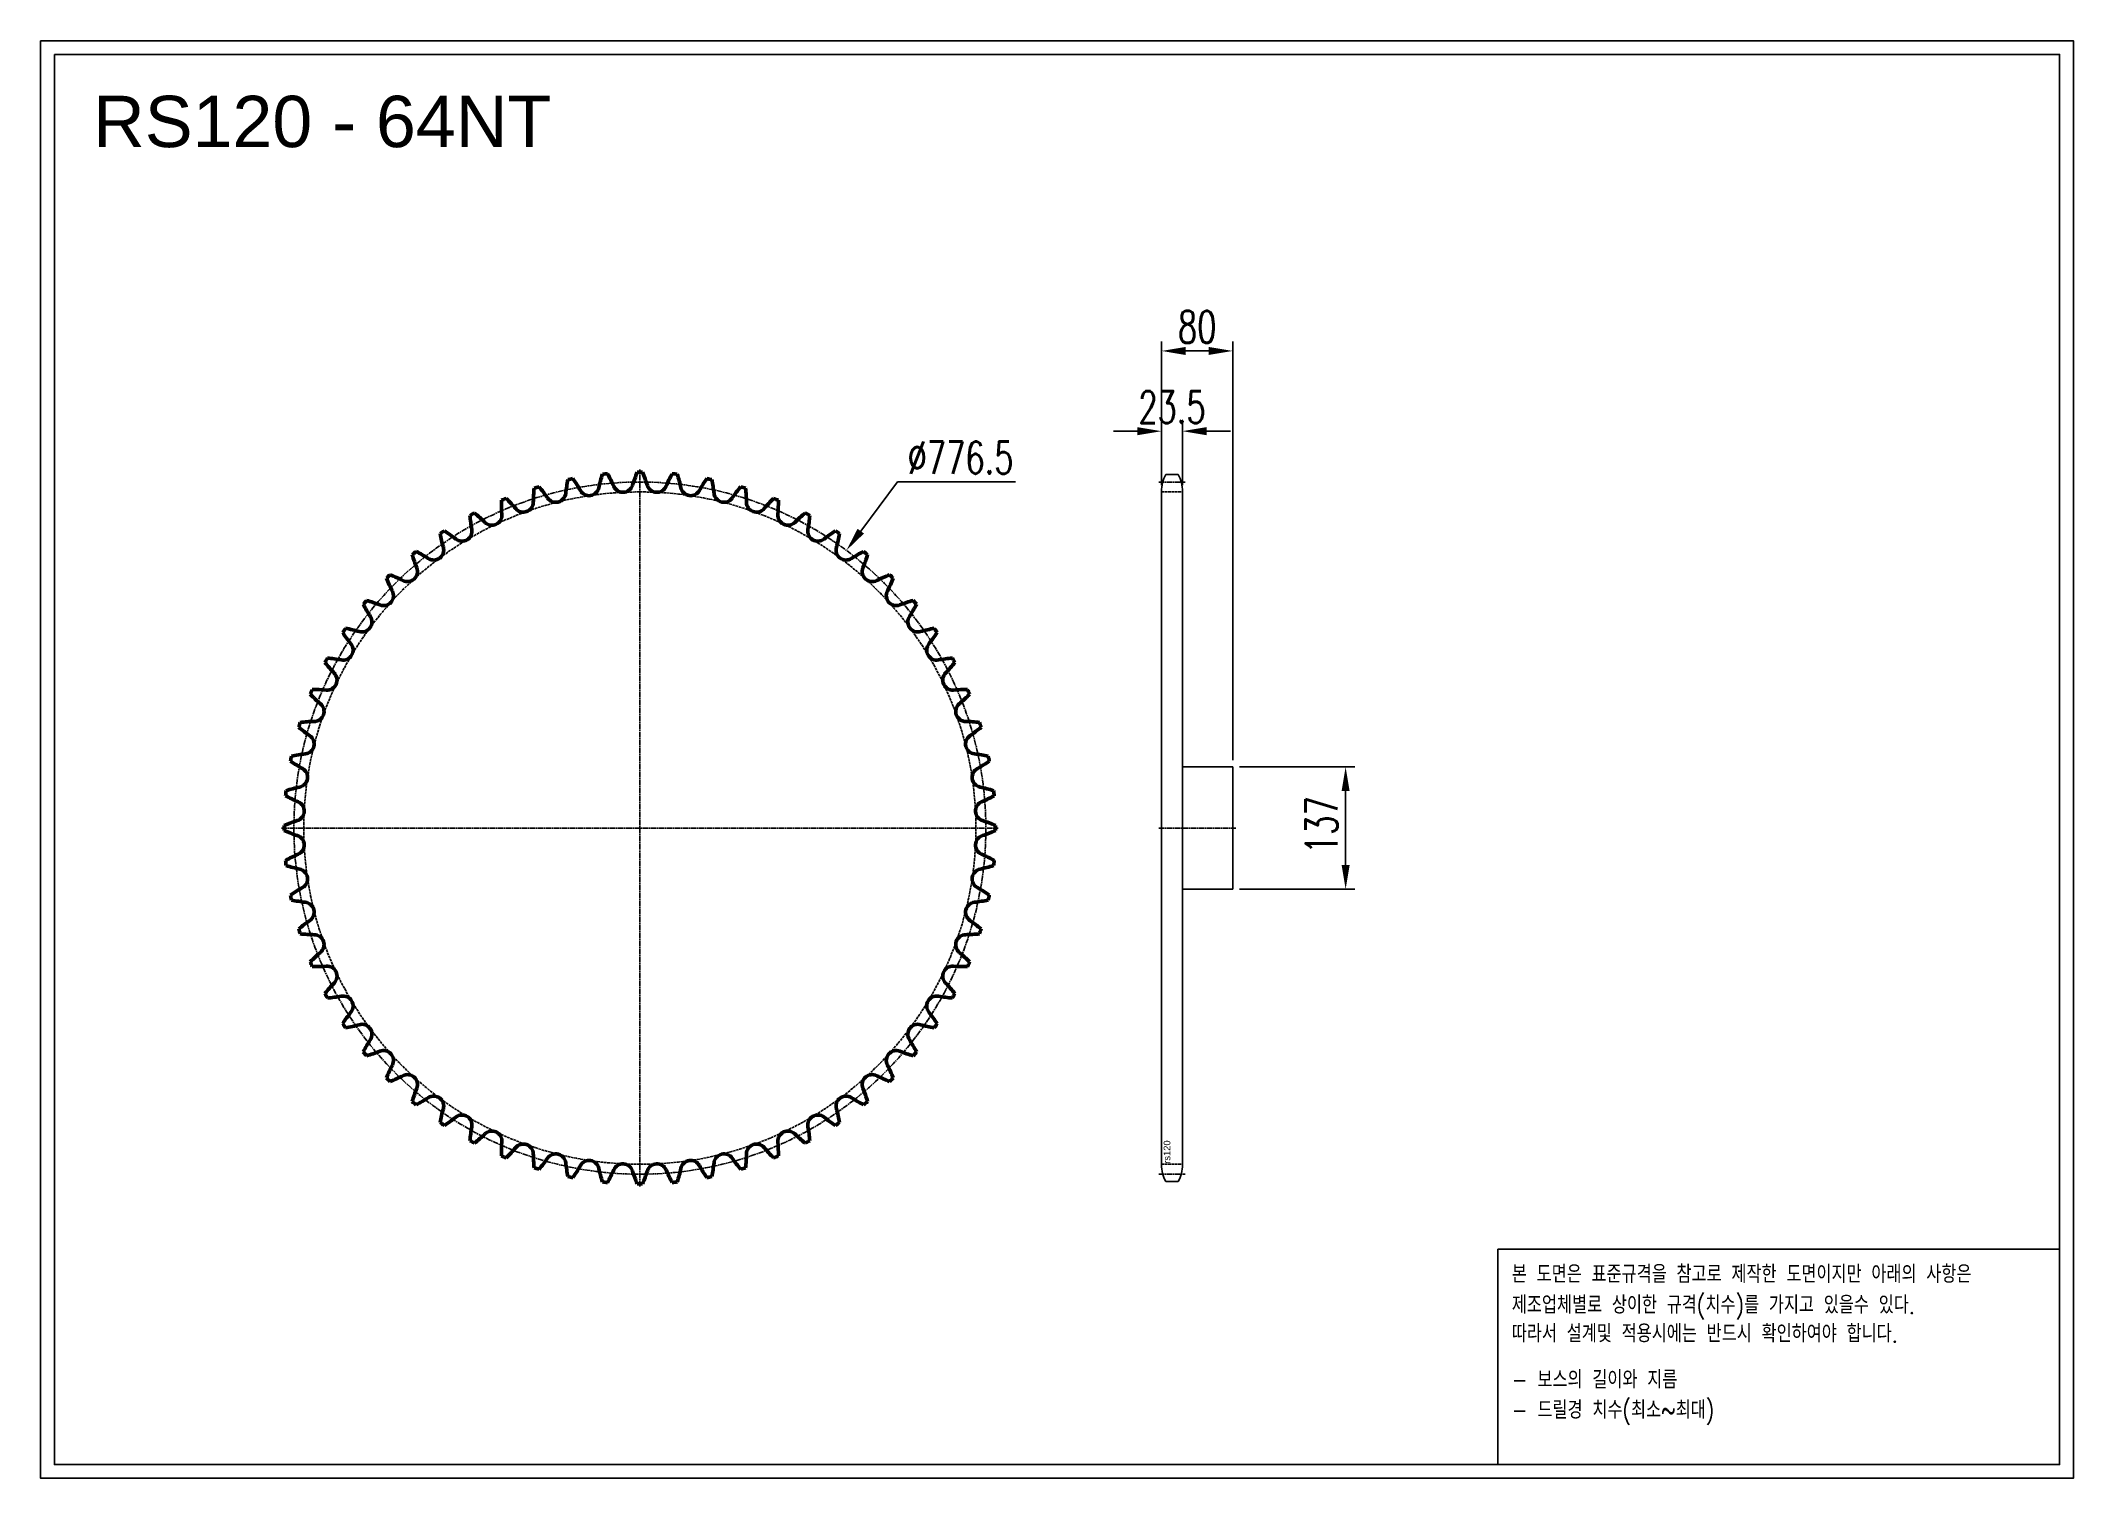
# Model space of a CAD drawing. Header units: millimetres. Extents: x -56568 to -54287, y 45593 to 47206.
import ezdxf

# ---------------------------------------------------------------- set-up
doc = ezdxf.new("R2010")
doc.units = ezdxf.units.MM
for name, pattern in [('AM_ISO02W050', [7.5, 6, -1.5]), ('AM_ISO02W050x2', [3.75, 3, -0.75]), ('AM_ISO08W050', [18, 12, -1.5, 3, -1.5]), ('AM_ISO08W050x2', [9, 6, -0.75, 1.5, -0.75])]:
    doc.linetypes.add(name, pattern=pattern)
for name, color, linetype, lineweight in [('AM_0N', 7, 'Continuous', 50), ('AM_3N', 6, 'AM_ISO02W050', 25), ('AM_7', 4, 'AM_ISO08W050', 25), ('AM_7N', 4, 'AM_ISO08W050', 25)]:
    doc.layers.add(name, color=color, linetype=linetype, lineweight=lineweight)
doc.layers.add('S-DIM', color=7, linetype='Continuous')
doc.styles.add('HAN', font='ROMANS.shx', dxfattribs={"width": 0.7, "bigfont": 'whgtxt.shx'})
doc.styles.add('HSG', font='SIMPLEX.shx', dxfattribs={"width": 0.7, "bigfont": 'HSG.shx'})
doc.styles.get("Standard").update_dxf_attribs({"font": 'arial.ttf'})
doc.dimstyles.new('APP50', dxfattribs={"dimscale": 15, "dimtxt": 2.4, "dimasz": 1.8, "dimexe": 0.7, "dimexo": 0.5, "dimgap": 0.6, "dimtad": 1, "dimtoh": 1, "dimdec": 1, "dimrnd": 0.01, "dimzin": 9, "dimdsep": 46, "dimtxsty": 'HSG', "dimcen": 0, "dimclrd": 1, "dimclre": 1, "dimclrt": 256, "dimazin": 2, "dimtp": 1, "dimtm": 1, "dimtfac": 0.5, "dimtdec": 1, "dimtofl": 0, "dimtmove": 0, "dimatfit": 3, "dimfxl": 0, "dimtvp": 1, "dimtolj": 2, "dimlwd": -1, "dimlwe": -1, "dimarcsym": 0})

# ---------------------------------------------------------------- blocks, each defined once
blk = doc.blocks.new('*D1')
at = {"layer": 'Defpoints', "color": 0, "transparency": 16777216}
for p in [(-55230.5, 46391.3), (-55230.5, 46254.3), (-55103.9, 46254.3)]:
    blk.add_point(p, dxfattribs=at)
at = {"layer": 'S-DIM', "color": 1, "transparency": 16777216}
for p, q in [((-55223, 46391.3), (-55093.4, 46391.3)), ((-55103.9, 46364.3), (-55103.9, 46281.3)), ((-55223, 46254.3), (-55093.4, 46254.3))]:
    blk.add_line(p, q, dxfattribs=at)
for points in [[(-55108.4, 46364.3), (-55099.4, 46364.3), (-55103.9, 46391.3)], [(-55108.4, 46281.3), (-55099.4, 46281.3), (-55103.9, 46254.3)]]:
    blk.add_solid(points, dxfattribs=at)
at = {"layer": 'S-DIM', "transparency": 16777216, "insert": (-55130.9, 46326), "char_height": 36, "attachment_point": 5, "rotation": 90, "style": 'HSG'}
blk.add_mtext('\\A2;137', dxfattribs=at)
blk = doc.blocks.new('*D2')
at = {"layer": 'Defpoints', "color": 0, "transparency": 16777216}
for p in [(-55287, 46768), (-55310.5, 46699.8), (-55287, 46699.8)]:
    blk.add_point(p, dxfattribs=at)
at = {"layer": 'S-DIM', "color": 1, "transparency": 16777216}
for p, q in [((-55337.5, 46768), (-55364.5, 46768)), ((-55310.5, 46707.3), (-55310.5, 46778.5)), ((-55287, 46707.3), (-55287, 46778.5)), ((-55260, 46768), (-55233, 46768))]:
    blk.add_line(p, q, dxfattribs=at)
for points in [[(-55337.5, 46772.5), (-55337.5, 46763.5), (-55310.5, 46768)], [(-55260, 46772.5), (-55260, 46763.5), (-55287, 46768)]]:
    blk.add_solid(points, dxfattribs=at)
at = {"layer": 'S-DIM', "transparency": 16777216, "insert": (-55298.7, 46795), "char_height": 36, "attachment_point": 5, "style": 'HSG'}
blk.add_mtext('\\A2;23.5', dxfattribs=at)
blk = doc.blocks.new('*D3')
at = {"layer": 'Defpoints', "color": 0, "transparency": 16777216}
for p in [(-55230.5, 46858), (-55310.5, 46699.8), (-55230.5, 46391.3)]:
    blk.add_point(p, dxfattribs=at)
at = {"layer": 'S-DIM', "color": 1, "transparency": 16777216}
for p, q in [((-55310.5, 46707.3), (-55310.5, 46868.5)), ((-55283.5, 46858), (-55257.5, 46858)), ((-55230.5, 46398.8), (-55230.5, 46868.5))]:
    blk.add_line(p, q, dxfattribs=at)
for points in [[(-55283.5, 46862.5), (-55283.5, 46853.5), (-55310.5, 46858)], [(-55257.5, 46862.5), (-55257.5, 46853.5), (-55230.5, 46858)]]:
    blk.add_solid(points, dxfattribs=at)
at = {"layer": 'S-DIM', "transparency": 16777216, "insert": (-55270.5, 46885), "char_height": 36, "attachment_point": 5, "style": 'HSG'}
blk.add_mtext('\\A2;80', dxfattribs=at)
blk = doc.blocks.new('*D4')
at = {"layer": 'Defpoints', "color": 0, "transparency": 16777216}
for p in [(-55664.1, 46634.2), (-56127.6, 46011.2)]:
    blk.add_point(p, dxfattribs=at)
at = {"layer": 'S-DIM', "color": 1, "transparency": 16777216}
for p, q in [((-55606.8, 46711.3), (-55648, 46655.9)), ((-55474.2, 46711.3), (-55606.8, 46711.3))]:
    blk.add_line(p, q, dxfattribs=at)
blk.add_solid([(-55651.6, 46658.5), (-55644.4, 46653.2), (-55664.1, 46634.2)], dxfattribs=at)
at = {"layer": 'S-DIM', "transparency": 16777216, "insert": (-55536, 46738.3), "char_height": 36, "attachment_point": 5, "style": 'HSG'}
blk.add_mtext('\\A2;∅776.5', dxfattribs=at)
blk = doc.blocks.new('notice1')
at = {"color": 4}
blk.add_lwpolyline([(-22142.12, 1735.9), (-22053.8, 1735.9), (-22053.8, 1702.07), (-22142.12, 1702.07)], close=True, dxfattribs=at)
at = {"color": 4, "style": 'HAN', "width": 0.8}
for s, p in [('본 도면은 표준규격을 참고로 제작한 도면이지만 아래의 사항은', (-22139.9, 1730.62)), ('제조업체별로 상이한 규격(치수)를 가지고 있을수 있다.', (-22139.9, 1725.78)), ('따라서 설계및 적용시에는 반드시 확인하여야 합니다.', (-22139.9, 1721.28)), ('- 보스의 길이와 지름', (-22139.9, 1714.03)), ('- 드릴경 치수(최소~최대)', (-22139.9, 1709.27))]:
    blk.add_text(s, height=2.7949, dxfattribs=at).set_placement(p)

msp = doc.modelspace()

# ---------------------------------------------------------------- linework, layer by layer
for p, q in [((-55305.73, 46719.37), (-55291.7, 46719.37)), ((-55310.47, 46700.37), (-55310.47, 45945.07)), ((-55286.97, 46700.37), (-55286.97, 45945.07)), ((-55286.97, 46391.28), (-55230.47, 46391.28)), ((-55230.47, 46391.28), (-55230.47, 46254.28)), ((-55230.47, 46254.28), (-55286.97, 46254.28)), ((-55305.73, 45926.07), (-55291.7, 45926.07))]:
    msp.add_line(p, q)
for points in [[(-56568.28, 47206.08), (-54287.29, 47206.08), (-54287.29, 45593.26), (-56568.28, 45593.26)], [(-56552.92, 47190.72), (-54302.65, 47190.72), (-54302.65, 45608.62), (-56552.92, 45608.62)]]:
    msp.add_lwpolyline(points, close=True)
for centre, start, end in [((-55269.97, 46700.37), 152.02179, 180), ((-55327.47, 46700.37), 0, 27.97821), ((-55269.97, 45945.07), 180, 207.97821), ((-55327.47, 45945.07), 332.02179, 0)]:
    msp.add_arc(centre, 40.5, start, end)
at = {"layer": 'AM_0N'}
for centre, radius, start, end in [((-55769.83, 46667.08), 176.06, 162.607, 167.73437), ((-55895.86, 46322.72), 399.2, 95.21336, 96.03664), ((-56086.65, 46635.88), 176.06, 23.51563, 28.643), ((-55736.68, 46653.07), 176.06, 156.982, 162.10938), ((-55895.86, 46322.72), 399.2, 89.58836, 90.41164), ((-56055.03, 46653.07), 176.06, 17.89062, 23.018), ((-55705.07, 46635.88), 176.06, 151.357, 156.48437), ((-55895.86, 46322.72), 399.2, 83.96336, 84.78664), ((-56021.89, 46667.08), 176.06, 12.26563, 17.393), ((-55895.86, 46322.72), 399.2, 112.08836, 112.91164), ((-56169.33, 46567.01), 176.06, 40.39063, 45.518), ((-55839.43, 46685.05), 176.06, 173.857, 178.98438), ((-55895.86, 46322.72), 399.2, 106.46336, 107.28664), ((-56144.07, 46592.64), 176.06, 34.76563, 39.893), ((-55990.22, 46699.43), 11.23, 214.76563, 353.35937), ((-55804.19, 46677.78), 176.06, 168.232, 173.35937), ((-55895.86, 46322.72), 399.2, 100.83836, 101.66164), ((-56116.42, 46615.67), 176.06, 29.14062, 34.268), ((-55952.84, 46706.87), 11.23, 209.14062, 347.73437), ((-55914.91, 46710.61), 11.23, 203.51563, 342.10938), ((-55876.8, 46710.61), 11.23, 197.89062, 336.48437), ((-55838.87, 46706.87), 11.23, 192.26563, 330.85938), ((-55675.29, 46615.67), 176.06, 145.732, 150.85938), ((-55895.86, 46322.72), 399.2, 78.33836, 79.16164), ((-55987.53, 46677.78), 176.06, 6.64063, 11.768), ((-55801.49, 46699.43), 11.23, 186.64063, 325.23437), ((-55647.64, 46592.64), 176.06, 140.107, 145.23437), ((-55895.86, 46322.72), 399.2, 72.71336, 73.53664), ((-55952.28, 46685.05), 176.06, 1.01562, 6.143), ((-55622.38, 46567.01), 176.06, 134.482, 139.60937), ((-55895.86, 46322.72), 399.2, 67.08836, 67.91164), ((-55895.86, 46322.72), 399.2, 117.71336, 118.53664), ((-55911.2, 46689.1), 176.06, 185.107, 190.23438), ((-56191.96, 46539.03), 176.06, 46.01563, 51.143), ((-56061.9, 46673.79), 11.23, 226.01563, 4.60937), ((-55875.22, 46688.84), 176.06, 179.482, 184.60937), ((-56026.69, 46688.37), 11.23, 220.39063, 358.98438), ((-55765.02, 46688.37), 11.23, 181.01562, 319.60937), ((-55729.82, 46673.79), 11.23, 175.39063, 313.98437), ((-55916.5, 46688.84), 176.06, 355.39063, 0.518), ((-55599.75, 46539.03), 176.06, 128.857, 133.98437), ((-55895.86, 46322.72), 399.2, 61.46336, 62.28664), ((-55880.51, 46689.1), 176.06, 349.76562, 354.893), ((-55895.86, 46322.72), 399.2, 123.33836, 124.16164), ((-55947.04, 46685.83), 176.06, 190.732, 195.85938), ((-56211.74, 46508.96), 176.06, 51.64062, 56.768), ((-56095.51, 46655.82), 11.23, 231.64062, 10.23438), ((-55696.2, 46655.82), 11.23, 169.76562, 308.35938), ((-55579.97, 46508.96), 176.06, 123.232, 128.35938), ((-55895.86, 46322.72), 399.2, 55.83836, 56.66164), ((-55844.67, 46685.83), 176.06, 344.14062, 349.268), ((-55895.86, 46322.72), 399.2, 128.96336, 129.78664), ((-55982.38, 46679.06), 176.06, 196.357, 201.48437), ((-56228.47, 46477.1), 176.06, 57.26563, 62.393), ((-56127.2, 46634.65), 11.23, 237.26563, 15.85938), ((-55664.52, 46634.65), 11.23, 164.14062, 302.73437), ((-55563.24, 46477.1), 176.06, 117.607, 122.73437), ((-55809.33, 46679.06), 176.06, 338.51563, 343.643), ((-55895.86, 46322.72), 399.2, 50.21336, 51.03664), ((-55895.86, 46322.72), 399.2, 134.58836, 135.41164), ((-56016.89, 46668.87), 176.06, 201.982, 207.10937), ((-56242, 46443.76), 176.06, 62.89063, 68.018), ((-56156.66, 46610.47), 11.23, 242.89063, 21.48437), ((-55635.06, 46610.47), 11.23, 158.51563, 297.10937), ((-55549.71, 46443.76), 176.06, 111.982, 117.10937), ((-55774.82, 46668.87), 176.06, 332.89063, 338.018), ((-55895.86, 46322.72), 399.2, 44.58836, 45.41164), ((-55895.86, 46322.72), 399.2, 140.21336, 141.03664), ((-56252.2, 46409.25), 176.06, 68.51562, 73.643), ((-56183.6, 46583.52), 11.23, 248.51562, 27.10937), ((-55608.11, 46583.52), 11.23, 152.89063, 291.48438), ((-55539.51, 46409.25), 176.06, 106.357, 111.48438), ((-55895.86, 46322.72), 399.2, 38.96336, 39.78664), ((-56207.78, 46554.06), 11.23, 254.14063, 32.73437), ((-56050.24, 46655.34), 176.06, 207.607, 212.73437), ((-55583.93, 46554.06), 11.23, 147.26563, 285.85937), ((-55741.47, 46655.34), 176.06, 327.26563, 332.393), ((-55895.86, 46322.72), 399.2, 145.83836, 146.66164), ((-56082.1, 46638.6), 176.06, 213.232, 218.35938), ((-56258.96, 46373.9), 176.06, 74.14063, 79.268), ((-55532.75, 46373.9), 176.06, 100.732, 105.85937), ((-55709.62, 46638.6), 176.06, 321.64062, 326.768), ((-55895.86, 46322.72), 399.2, 33.33836, 34.16164), ((-55895.86, 46322.72), 399.2, 151.46336, 152.28664), ((-56262.23, 46338.07), 176.06, 79.76563, 84.893), ((-56228.96, 46522.37), 11.23, 259.76563, 38.35938), ((-55562.76, 46522.37), 11.23, 141.64062, 280.23437), ((-55529.48, 46338.07), 176.06, 95.107, 100.23437), ((-55895.86, 46322.72), 399.2, 27.71336, 28.53664), ((-56112.16, 46618.83), 176.06, 218.857, 223.98437), ((-56246.92, 46488.76), 11.23, 265.39063, 43.98437), ((-55544.79, 46488.76), 11.23, 136.01563, 274.60937), ((-55679.55, 46618.83), 176.06, 316.01563, 321.143), ((-55895.86, 46322.72), 399.2, 157.08836, 157.91164), ((-56140.14, 46596.2), 176.06, 224.482, 229.60938), ((-56261.97, 46302.08), 176.06, 85.39063, 90.518), ((-55529.74, 46302.08), 176.06, 89.482, 94.60937), ((-55651.57, 46596.2), 176.06, 310.39062, 315.518), ((-55895.86, 46322.72), 399.2, 22.08836, 22.91164), ((-55895.86, 46322.72), 399.2, 162.71336, 163.53664), ((-56258.19, 46266.3), 176.06, 91.01563, 96.143), ((-56261.51, 46453.55), 11.23, 271.01562, 49.60938), ((-55530.21, 46453.55), 11.23, 130.39062, 268.98437), ((-55533.53, 46266.3), 176.06, 83.857, 88.98438), ((-55895.86, 46322.72), 399.2, 16.46336, 17.28664), ((-56165.77, 46570.94), 176.06, 230.107, 235.23438), ((-56272.57, 46417.08), 11.23, 276.64063, 55.23438), ((-55519.14, 46417.08), 11.23, 124.76562, 263.35937), ((-55625.94, 46570.94), 176.06, 304.76562, 309.893), ((-55895.86, 46322.72), 399.2, 168.33836, 169.16164), ((-56188.8, 46543.29), 176.06, 235.732, 240.85937), ((-56250.91, 46231.05), 176.06, 96.64063, 101.768), ((-55540.8, 46231.05), 176.06, 78.232, 83.35937), ((-55602.91, 46543.29), 176.06, 299.14063, 304.268), ((-55895.86, 46322.72), 399.2, 10.83836, 11.66164), ((-56280, 46379.71), 11.23, 282.26562, 60.85937), ((-55511.71, 46379.71), 11.23, 119.14063, 257.73437), ((-55895.86, 46322.72), 399.2, 173.96336, 174.78664), ((-56209.01, 46513.51), 176.06, 241.357, 246.48438), ((-56240.22, 46196.69), 176.06, 102.26563, 107.393), ((-56283.74, 46341.78), 11.23, 287.89063, 66.48438), ((-55507.97, 46341.78), 11.23, 113.51562, 252.10937), ((-55551.5, 46196.69), 176.06, 72.607, 77.73437), ((-55582.7, 46513.51), 176.06, 293.51562, 298.643), ((-55895.86, 46322.72), 399.2, 5.21336, 6.03664), ((-56226.2, 46163.55), 176.06, 107.89063, 113.018), ((-55565.51, 46163.55), 176.06, 66.982, 72.10937), ((-55895.86, 46322.72), 399.2, 179.58836, 180.41164), ((-56226.2, 46481.9), 176.06, 246.982, 252.10937), ((-56283.74, 46303.67), 11.23, 293.51562, 72.10937), ((-55507.97, 46303.67), 11.23, 107.89063, 246.48438), ((-55565.51, 46481.9), 176.06, 287.89063, 293.018), ((-55895.86, 46322.72), 399.2, 359.58836, 0.41164), ((-56209.01, 46131.93), 176.06, 113.51562, 118.643), ((-55895.86, 46322.72), 399.2, 185.21336, 186.03664), ((-55582.7, 46131.93), 176.06, 61.357, 66.48438), ((-55895.86, 46322.72), 399.2, 353.96336, 354.78664), ((-56240.22, 46448.75), 176.06, 252.607, 257.73437), ((-56280, 46265.74), 11.23, 299.14063, 77.73437), ((-55511.71, 46265.74), 11.23, 102.26562, 240.85937), ((-55551.5, 46448.75), 176.06, 282.26563, 287.393), ((-56188.8, 46102.16), 176.06, 119.14063, 124.268), ((-55895.86, 46322.72), 399.2, 190.83836, 191.66164), ((-56250.91, 46414.39), 176.06, 258.232, 263.35937), ((-56272.57, 46228.36), 11.23, 304.76562, 83.35937), ((-55519.14, 46228.36), 11.23, 96.64063, 235.23438), ((-55540.8, 46414.39), 176.06, 276.64063, 281.768), ((-55602.91, 46102.16), 176.06, 55.732, 60.85937), ((-55895.86, 46322.72), 399.2, 348.33836, 349.16164), ((-56165.77, 46074.51), 176.06, 124.76562, 129.893), ((-55625.94, 46074.51), 176.06, 50.107, 55.23438), ((-55895.86, 46322.72), 399.2, 196.46336, 197.28664), ((-56258.19, 46379.15), 176.06, 263.857, 268.98437), ((-56261.51, 46191.89), 11.23, 310.39062, 88.98438), ((-55530.21, 46191.89), 11.23, 91.01563, 229.60938), ((-55533.53, 46379.15), 176.06, 271.01562, 276.143), ((-55895.86, 46322.72), 399.2, 342.71336, 343.53664), ((-56140.14, 46049.24), 176.06, 130.39062, 135.518), ((-55895.86, 46322.72), 399.2, 202.08836, 202.91164), ((-56261.97, 46343.36), 176.06, 269.482, 274.60937), ((-56246.92, 46156.68), 11.23, 316.01563, 94.60937), ((-55544.79, 46156.68), 11.23, 85.39063, 223.98437), ((-55529.74, 46343.36), 176.06, 265.39063, 270.518), ((-55651.57, 46049.24), 176.06, 44.482, 49.60938), ((-55895.86, 46322.72), 399.2, 337.08836, 337.91164), ((-56112.16, 46026.62), 176.06, 136.01563, 141.143), ((-55679.55, 46026.62), 176.06, 38.857, 43.98437), ((-55895.86, 46322.72), 399.2, 207.71336, 208.53664), ((-56262.23, 46307.38), 176.06, 275.107, 280.23437), ((-56228.96, 46123.07), 11.23, 321.64062, 100.23437), ((-55562.76, 46123.07), 11.23, 79.76563, 218.35938), ((-55529.48, 46307.38), 176.06, 259.76563, 264.893), ((-55895.86, 46322.72), 399.2, 331.46336, 332.28664), ((-56082.1, 46006.84), 176.06, 141.64062, 146.768), ((-55895.86, 46322.72), 399.2, 213.33836, 214.16164), ((-56258.96, 46271.54), 176.06, 280.732, 285.85937), ((-56207.78, 46091.38), 11.23, 327.26563, 105.85937), ((-55583.93, 46091.38), 11.23, 74.14063, 212.73437), ((-55532.75, 46271.54), 176.06, 254.14063, 259.268), ((-55709.62, 46006.84), 176.06, 33.232, 38.35938), ((-55895.86, 46322.72), 399.2, 325.83836, 326.66164), ((-56050.24, 45990.11), 176.06, 147.26563, 152.393), ((-55741.47, 45990.11), 176.06, 27.607, 32.73437), ((-55895.86, 46322.72), 399.2, 218.96336, 219.78664), ((-56252.2, 46236.2), 176.06, 286.357, 291.48438), ((-56183.6, 46061.92), 11.23, 332.89063, 111.48438), ((-56016.89, 45976.58), 176.06, 152.89063, 158.018), ((-55608.11, 46061.92), 11.23, 68.51562, 207.10937), ((-55774.82, 45976.58), 176.06, 21.982, 27.10937), ((-55539.51, 46236.2), 176.06, 248.51562, 253.643), ((-55895.86, 46322.72), 399.2, 320.21336, 321.03664), ((-55895.86, 46322.72), 399.2, 224.58836, 225.41164), ((-56242, 46201.69), 176.06, 291.982, 297.10937), ((-56156.66, 46034.97), 11.23, 338.51563, 117.10937), ((-55982.38, 45966.38), 176.06, 158.51563, 163.643), ((-55635.06, 46034.97), 11.23, 62.89063, 201.48437), ((-55809.33, 45966.38), 176.06, 16.357, 21.48437), ((-55549.71, 46201.69), 176.06, 242.89063, 248.018), ((-55895.86, 46322.72), 399.2, 314.58836, 315.41164), ((-55895.86, 46322.72), 399.2, 230.21336, 231.03664), ((-56228.47, 46168.34), 176.06, 297.607, 302.73437), ((-56127.2, 46010.8), 11.23, 344.14062, 122.73437), ((-55947.04, 45959.61), 176.06, 164.14062, 169.268), ((-55664.52, 46010.8), 11.23, 57.26563, 195.85938), ((-55844.67, 45959.61), 176.06, 10.732, 15.85938), ((-55563.24, 46168.34), 176.06, 237.26563, 242.393), ((-55895.86, 46322.72), 399.2, 308.96336, 309.78664), ((-55895.86, 46322.72), 399.2, 235.83836, 236.66164), ((-56211.74, 46136.48), 176.06, 303.232, 308.35938), ((-56095.51, 45989.62), 11.23, 349.76562, 128.35938), ((-55911.2, 45956.35), 176.06, 169.76562, 174.893), ((-55696.2, 45989.62), 11.23, 51.64062, 190.23438), ((-55880.51, 45956.35), 176.06, 5.107, 10.23438), ((-55579.97, 46136.48), 176.06, 231.64062, 236.768), ((-55895.86, 46322.72), 399.2, 303.33836, 304.16164), ((-55895.86, 46322.72), 399.2, 241.46336, 242.28664), ((-56191.96, 46106.42), 176.06, 308.857, 313.98437), ((-56061.9, 45971.66), 11.23, 355.39063, 133.98437), ((-55875.22, 45956.61), 176.06, 175.39063, 180.518), ((-56169.33, 46078.43), 176.06, 314.482, 319.60937), ((-56026.69, 45957.07), 11.23, 1.01562, 139.60937), ((-55765.02, 45957.07), 11.23, 40.39063, 178.98438), ((-55622.38, 46078.43), 176.06, 220.39063, 225.518), ((-55729.82, 45971.66), 11.23, 46.01563, 184.60937), ((-55916.5, 45956.61), 176.06, 359.482, 4.60937), ((-55599.75, 46106.42), 176.06, 226.01563, 231.143), ((-55895.86, 46322.72), 399.2, 297.71336, 298.53664), ((-55895.86, 46322.72), 399.2, 247.08836, 247.91164), ((-55839.43, 45960.39), 176.06, 181.01562, 186.143), ((-55895.86, 46322.72), 399.2, 252.71336, 253.53664), ((-56144.07, 46052.81), 176.06, 320.107, 325.23437), ((-55990.22, 45946.01), 11.23, 6.64063, 145.23437), ((-55804.19, 45967.67), 176.06, 186.64063, 191.768), ((-56116.42, 46029.78), 176.06, 325.732, 330.85938), ((-55952.84, 45938.58), 11.23, 12.26563, 150.85938), ((-55769.83, 45978.36), 176.06, 192.26563, 197.393), ((-56086.65, 46009.57), 176.06, 331.357, 336.48437), ((-55914.91, 45934.84), 11.23, 17.89062, 156.48437), ((-55876.8, 45934.84), 11.23, 23.51563, 162.10938), ((-55705.07, 46009.57), 176.06, 203.51563, 208.643), ((-56021.89, 45978.36), 176.06, 342.607, 347.73437), ((-55838.87, 45938.58), 11.23, 29.14062, 167.73437), ((-55675.29, 46029.78), 176.06, 209.14062, 214.268), ((-55987.53, 45967.67), 176.06, 348.232, 353.35937), ((-55801.49, 45946.01), 11.23, 34.76563, 173.35937), ((-55647.64, 46052.81), 176.06, 214.76563, 219.893), ((-55895.86, 46322.72), 399.2, 286.46336, 287.28664), ((-55952.28, 45960.39), 176.06, 353.857, 358.98438), ((-55895.86, 46322.72), 399.2, 292.08836, 292.91164), ((-55895.86, 46322.72), 399.2, 258.33836, 259.16164), ((-55895.86, 46322.72), 399.2, 263.96336, 264.78664), ((-55736.68, 45992.37), 176.06, 197.89062, 203.018), ((-55895.86, 46322.72), 399.2, 269.58836, 270.41164), ((-56055.03, 45992.37), 176.06, 336.982, 342.10938), ((-55895.86, 46322.72), 399.2, 275.21336, 276.03664), ((-55895.86, 46322.72), 399.2, 280.83836, 281.66164)]:
    msp.add_arc(centre, radius, start, end, dxfattribs=at)
at = {"layer": 'AM_3N', "linetype": 'AM_ISO02W050x2'}
for p, q in [((-55310.47, 46699.85), (-55286.97, 46699.85)), ((-55310.47, 45945.6), (-55286.97, 45945.6))]:
    msp.add_line(p, q, dxfattribs=at)
msp.add_circle((-55895.86, 46322.72), 377.12, dxfattribs=at)
at = {"layer": 'AM_7', "linetype": 'AM_ISO08W050x2'}
for p, q in [((-55313.47, 46710.96), (-55283.97, 46710.96)), ((-55313.47, 46322.78), (-55227.04, 46322.78)), ((-55313.47, 45934.48), (-55283.97, 45934.48))]:
    msp.add_line(p, q, dxfattribs=at)
msp.add_circle((-55895.86, 46322.72), 388.24, dxfattribs=at)
at = {"layer": 'AM_7N', "linetype": 'AM_ISO08W050x2'}
for p, q in [((-55895.86, 45920.52), (-55895.86, 46724.92)), ((-56298.06, 46322.72), (-55493.65, 46322.72))]:
    msp.add_line(p, q, dxfattribs=at)

# ---------------------------------------------------------------- block references
at = {"xscale": 7.140013238963402, "yscale": 7.140013238963402, "zscale": 7.140013238963402}
msp.add_blockref('notice1', (103161.76, 33455.83), dxfattribs=at)

# ---------------------------------------------------------------- texts
msp.add_text('RS120 - 64NT', height=57.601).set_placement((-56509.54, 47086.65))
msp.add_text('rs120', height=7.5, rotation=90).set_placement((-55300.62, 45946.18))

# ---------------------------------------------------------------- dimensions: what is measured, and where the dimension line sits
at = {"layer": 'S-DIM'}
dim = msp.add_linear_dim(base=(-55230.47, 46857.95), p1=(-55310.47, 46699.85), p2=(-55230.47, 46391.28), dimstyle='APP50', dxfattribs=at)
dim.commit()
dim.dimension.update_dxf_attribs({"geometry": '*D3', "text_midpoint": (-55270.47, 46884.95)})
dim = msp.add_linear_dim(base=(-55286.97, 46767.95), p1=(-55310.47, 46699.85), p2=(-55286.97, 46699.85), dimstyle='APP50', dxfattribs=at)
dim.commit()
dim.dimension.update_dxf_attribs({"geometry": '*D2', "text_midpoint": (-55298.72, 46767.95), "dimtype": 128})
dim = msp.add_diameter_dim_2p(p1=(-56127.61, 46011.24), p2=(-55664.1, 46634.2), dimstyle='APP50', dxfattribs=at)
dim.commit()
dim.dimension.update_dxf_attribs({"geometry": '*D4', "text_midpoint": (-55535.97, 46711.25), "dimtype": 131})
dim = msp.add_linear_dim(base=(-55103.94, 46254.28), p1=(-55230.47, 46391.28), p2=(-55230.47, 46254.28), angle=90, dimstyle='APP50', dxfattribs=at)
dim.commit()
dim.dimension.update_dxf_attribs({"geometry": '*D1', "text_midpoint": (-55103.94, 46326), "dimtype": 128})

doc.saveas('drawing.dxf')
